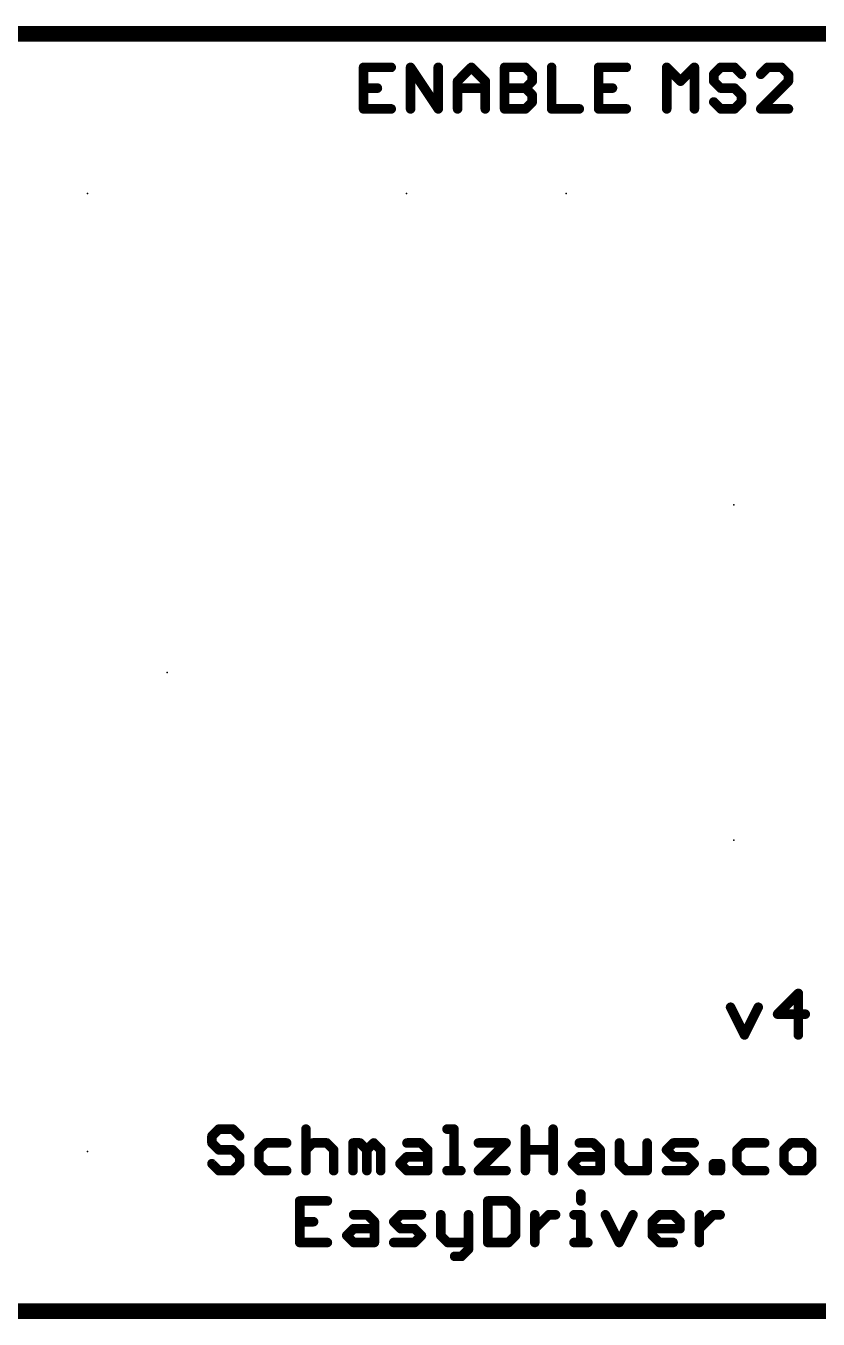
# Model space of a CAD drawing. Extents: x -0.1 to 48.4, y -0.1 to 20.4.
# Drawn here: x 24.42 to 37.03, y -0.13 to 20.45 of the extents above; entities that cross this region are included whole.
import ezdxf

# ---------------------------------------------------------------- set-up
doc = ezdxf.new("R2010")
doc.units = 0
doc.layers.add('21', color=7, linetype='CONTINUOUS')
doc.layers.add('23', color=7, linetype='CONTINUOUS')

msp = doc.modelspace()

# ---------------------------------------------------------------- linework, layer by layer
at = {"layer": '21'}
for points, const_width in [([(48.26, 20.32), (0, 20.32)], 0.254), ([(30.2348, 19.7872), (29.7942, 19.7872)], 0.1524), ([(29.7942, 19.7872), (29.7942, 19.1262)], 0.1524), ([(30.5426, 19.1262), (30.5426, 19.7872)], 0.1524), ([(30.5426, 19.7872), (30.9833, 19.1262)], 0.1524), ([(30.9833, 19.1262), (30.9833, 19.7872)], 0.1524), ([(31.291, 19.5668), (31.5114, 19.7872)], 0.1524), ([(31.5114, 19.7872), (31.7317, 19.5668)], 0.1524), ([(32.0394, 19.1262), (32.0394, 19.7872)], 0.1524), ([(32.0394, 19.7872), (32.3699, 19.7872)], 0.1524), ([(32.3699, 19.7872), (32.4801, 19.677)], 0.1524), ([(32.4801, 19.677), (32.4801, 19.5668)], 0.1524), ([(32.7879, 19.7872), (32.7879, 19.1262)], 0.1524), ([(33.9769, 19.7872), (33.5363, 19.7872)], 0.1524), ([(33.5363, 19.7872), (33.5363, 19.1262)], 0.1524), ([(34.6202, 19.1262), (34.6202, 19.7872)], 0.1524), ([(34.6202, 19.7872), (34.8405, 19.5668)], 0.1524), ([(34.8405, 19.5668), (35.0608, 19.7872)], 0.1524), ([(35.0608, 19.7872), (35.0608, 19.1262)], 0.1524), ([(35.4788, 19.7872), (35.3686, 19.677)], 0.1524), ([(35.3686, 19.677), (35.3686, 19.5668)], 0.1524), ([(35.6991, 19.7872), (35.4788, 19.7872)], 0.1524), ([(35.8093, 19.677), (35.6991, 19.7872)], 0.1524), ([(36.2272, 19.7872), (36.117, 19.677)], 0.1524), ([(36.4475, 19.7872), (36.2272, 19.7872)], 0.1524), ([(36.5577, 19.677), (36.4475, 19.7872)], 0.1524), ([(36.5577, 19.5668), (36.5577, 19.677)], 0.1524), ([(31.291, 19.1262), (31.291, 19.5668)], 0.1524), ([(31.7317, 19.5668), (31.7317, 19.1262)], 0.1524), ([(32.4801, 19.5668), (32.3699, 19.4567)], 0.1524), ([(35.3686, 19.5668), (35.4788, 19.4567)], 0.1524), ([(36.117, 19.1262), (36.5577, 19.5668)], 0.1524), ([(29.7942, 19.4567), (30.0145, 19.4567)], 0.1524), ([(31.291, 19.4567), (31.7317, 19.4567)], 0.1524), ([(32.0394, 19.4567), (32.3699, 19.4567)], 0.1524), ([(32.3699, 19.4567), (32.4801, 19.3465)], 0.1524), ([(32.4801, 19.3465), (32.4801, 19.2364)], 0.1524), ([(33.5363, 19.4567), (33.7566, 19.4567)], 0.1524), ([(35.4788, 19.4567), (35.6991, 19.4567)], 0.1524), ([(35.6991, 19.4567), (35.8093, 19.3465)], 0.1524), ([(35.8093, 19.3465), (35.8093, 19.2364)], 0.1524), ([(29.7942, 19.1262), (30.2348, 19.1262)], 0.1524), ([(32.3699, 19.1262), (32.0394, 19.1262)], 0.1524), ([(32.4801, 19.2364), (32.3699, 19.1262)], 0.1524), ([(32.7879, 19.1262), (33.2285, 19.1262)], 0.1524), ([(33.5363, 19.1262), (33.9769, 19.1262)], 0.1524), ([(35.4788, 19.1262), (35.3686, 19.2364)], 0.1524), ([(35.6991, 19.1262), (35.4788, 19.1262)], 0.1524), ([(35.8093, 19.2364), (35.6991, 19.1262)], 0.1524), ([(36.5577, 19.1262), (36.117, 19.1262)], 0.1524), ([(36.7151, 5.0552), (36.3846, 4.7247)], 0.1524), ([(36.7151, 4.3942), (36.7151, 5.0552)], 0.1524), ([(35.6362, 4.8348), (35.8565, 4.3942)], 0.1524), ([(35.8565, 4.3942), (36.0768, 4.8348)], 0.1524), ([(36.3846, 4.7247), (36.8253, 4.7247)], 0.1524), ([(27.4914, 2.8962), (27.3812, 2.786)], 0.1524), ([(27.7117, 2.8962), (27.4914, 2.8962)], 0.1524), ([(27.8218, 2.786), (27.7117, 2.8962)], 0.1524), ([(28.878, 2.8962), (28.878, 2.2352)], 0.1524), ([(31.1233, 2.8962), (31.2334, 2.8962)], 0.1524), ([(31.2334, 2.8962), (31.2334, 2.2352)], 0.1524), ([(32.3706, 2.2352), (32.3706, 2.8962)], 0.1524), ([(32.8113, 2.8962), (32.8113, 2.2352)], 0.1524), ([(27.3812, 2.786), (27.3812, 2.6758)], 0.1524), ([(27.3812, 2.6758), (27.4914, 2.5657)], 0.1524), ([(28.2398, 2.6758), (28.1296, 2.5657)], 0.1524), ([(28.5703, 2.6758), (28.2398, 2.6758)], 0.1524), ([(28.878, 2.5657), (28.9882, 2.6758)], 0.1524), ([(28.9882, 2.6758), (29.2085, 2.6758)], 0.1524), ([(29.2085, 2.6758), (29.3187, 2.5657)], 0.1524), ([(29.6264, 2.2352), (29.6264, 2.6758)], 0.1524), ([(29.6264, 2.6758), (29.7366, 2.6758)], 0.1524), ([(29.7366, 2.6758), (29.8468, 2.5657)], 0.1524), ([(29.8468, 2.5657), (29.9569, 2.6758)], 0.1524), ([(29.9569, 2.6758), (30.0671, 2.5657)], 0.1524), ([(30.485, 2.6758), (30.7053, 2.6758)], 0.1524), ([(30.7053, 2.6758), (30.8155, 2.5657)], 0.1524), ([(31.6222, 2.6758), (32.0629, 2.6758)], 0.1524), ([(32.0629, 2.6758), (31.6222, 2.2352)], 0.1524), ([(33.2292, 2.6758), (33.4495, 2.6758)], 0.1524), ([(33.4495, 2.6758), (33.5597, 2.5657)], 0.1524), ([(33.8675, 2.6758), (33.8675, 2.3454)], 0.1524), ([(34.3081, 2.2352), (34.3081, 2.6758)], 0.1524), ([(34.6159, 2.5657), (34.726, 2.6758)], 0.1524), ([(34.726, 2.6758), (35.0565, 2.6758)], 0.1524), ([(35.8487, 2.6758), (35.7385, 2.5657)], 0.1524), ([(36.1791, 2.6758), (35.8487, 2.6758)], 0.1524), ([(36.5971, 2.6758), (36.4869, 2.5657)], 0.1524), ([(36.8174, 2.6758), (36.5971, 2.6758)], 0.1524), ([(36.9276, 2.5657), (36.8174, 2.6758)], 0.1524), ([(27.4914, 2.5657), (27.7117, 2.5657)], 0.1524), ([(27.7117, 2.5657), (27.8218, 2.4555)], 0.1524), ([(27.8218, 2.4555), (27.8218, 2.3454)], 0.1524), ([(28.1296, 2.5657), (28.1296, 2.3454)], 0.1524), ([(29.3187, 2.5657), (29.3187, 2.2352)], 0.1524), ([(29.8468, 2.5657), (29.8468, 2.2352)], 0.1524), ([(30.0671, 2.5657), (30.0671, 2.2352)], 0.1524), ([(30.3749, 2.3454), (30.485, 2.4555)], 0.1524), ([(30.485, 2.4555), (30.8155, 2.4555)], 0.1524), ([(30.8155, 2.5657), (30.8155, 2.2352)], 0.1524), ([(32.3706, 2.5657), (32.8113, 2.5657)], 0.1524), ([(33.1191, 2.3454), (33.2292, 2.4555)], 0.1524), ([(33.2292, 2.4555), (33.5597, 2.4555)], 0.1524), ([(33.5597, 2.5657), (33.5597, 2.2352)], 0.1524), ([(34.726, 2.4555), (34.6159, 2.5657)], 0.1524), ([(34.9464, 2.4555), (34.726, 2.4555)], 0.1524), ([(35.0565, 2.3454), (34.9464, 2.4555)], 0.1524), ([(35.7385, 2.5657), (35.7385, 2.3454)], 0.1524), ([(36.4869, 2.5657), (36.4869, 2.3454)], 0.1524), ([(36.9276, 2.3454), (36.9276, 2.5657)], 0.1524), ([(27.4914, 2.2352), (27.3812, 2.3454)], 0.1524), ([(27.7117, 2.2352), (27.4914, 2.2352)], 0.1524), ([(27.8218, 2.3454), (27.7117, 2.2352)], 0.1524), ([(28.1296, 2.3454), (28.2398, 2.2352)], 0.1524), ([(28.2398, 2.2352), (28.5703, 2.2352)], 0.1524), ([(30.485, 2.2352), (30.3749, 2.3454)], 0.1524), ([(30.8155, 2.2352), (30.485, 2.2352)], 0.1524), ([(31.1233, 2.2352), (31.3436, 2.2352)], 0.1524), ([(31.6222, 2.2352), (32.0629, 2.2352)], 0.1524), ([(33.2292, 2.2352), (33.1191, 2.3454)], 0.1524), ([(33.5597, 2.2352), (33.2292, 2.2352)], 0.1524), ([(33.8675, 2.3454), (33.9776, 2.2352)], 0.1524), ([(33.9776, 2.2352), (34.3081, 2.2352)], 0.1524), ([(34.6159, 2.2352), (34.9464, 2.2352)], 0.1524), ([(34.9464, 2.2352), (35.0565, 2.3454)], 0.1524), ([(35.3643, 2.2352), (35.3643, 2.3454)], 0.1524), ([(35.3643, 2.3454), (35.4745, 2.3454)], 0.1524), ([(35.4745, 2.2352), (35.3643, 2.2352)], 0.1524), ([(35.4745, 2.3454), (35.4745, 2.2352)], 0.1524), ([(35.7385, 2.3454), (35.8487, 2.2352)], 0.1524), ([(35.8487, 2.2352), (36.1791, 2.2352)], 0.1524), ([(36.4869, 2.3454), (36.5971, 2.2352)], 0.1524), ([(36.5971, 2.2352), (36.8174, 2.2352)], 0.1524), ([(36.8174, 2.2352), (36.9276, 2.3454)], 0.1524), ([(33.2541, 1.8633), (33.2541, 1.7532)], 0.1524), ([(29.2188, 1.7532), (28.7782, 1.7532)], 0.1524), ([(28.7782, 1.7532), (28.7782, 1.0922)], 0.1524), ([(31.7719, 1.7532), (31.7719, 1.0922)], 0.1524), ([(32.1023, 1.7532), (31.7719, 1.7532)], 0.1524), ([(32.2125, 1.643), (32.1023, 1.7532)], 0.1524), ([(32.2125, 1.2024), (32.2125, 1.643)], 0.1524), ([(28.7782, 1.4227), (28.9985, 1.4227)], 0.1524), ([(29.6368, 1.5328), (29.8571, 1.5328)], 0.1524), ([(29.8571, 1.5328), (29.9673, 1.4227)], 0.1524), ([(29.9673, 1.4227), (29.9673, 1.0922)], 0.1524), ([(30.275, 1.4227), (30.3852, 1.5328)], 0.1524), ([(30.3852, 1.3125), (30.275, 1.4227)], 0.1524), ([(30.3852, 1.5328), (30.7157, 1.5328)], 0.1524), ([(31.0234, 1.5328), (31.0234, 1.2024)], 0.1524), ([(31.4641, 1.5328), (31.4641, 0.982)], 0.1524), ([(32.5203, 1.0922), (32.5203, 1.5328)], 0.1524), ([(32.5203, 1.3125), (32.7406, 1.5328)], 0.1524), ([(32.7406, 1.5328), (32.8508, 1.5328)], 0.1524), ([(33.144, 1.5328), (33.2541, 1.5328)], 0.1524), ([(33.2541, 1.5328), (33.2541, 1.0922)], 0.1524), ([(33.6429, 1.5328), (33.8632, 1.0922)], 0.1524), ([(33.8632, 1.0922), (34.0835, 1.5328)], 0.1524), ([(34.3913, 1.4227), (34.5015, 1.5328)], 0.1524), ([(34.3913, 1.2024), (34.3913, 1.4227)], 0.1524), ([(34.5015, 1.5328), (34.7218, 1.5328)], 0.1524), ([(34.7218, 1.5328), (34.832, 1.4227)], 0.1524), ([(34.832, 1.4227), (34.832, 1.3125)], 0.1524), ([(35.1397, 1.0922), (35.1397, 1.5328)], 0.1524), ([(35.1397, 1.3125), (35.3601, 1.5328)], 0.1524), ([(35.3601, 1.5328), (35.4702, 1.5328)], 0.1524), ([(29.5266, 1.2024), (29.6368, 1.3125)], 0.1524), ([(29.6368, 1.0922), (29.5266, 1.2024)], 0.1524), ([(29.6368, 1.3125), (29.9673, 1.3125)], 0.1524), ([(30.6055, 1.3125), (30.3852, 1.3125)], 0.1524), ([(30.7157, 1.2024), (30.6055, 1.3125)], 0.1524), ([(30.6055, 1.0922), (30.7157, 1.2024)], 0.1524), ([(31.0234, 1.2024), (31.1336, 1.0922)], 0.1524), ([(32.1023, 1.0922), (32.2125, 1.2024)], 0.1524), ([(34.832, 1.3125), (34.3913, 1.3125)], 0.1524), ([(34.5015, 1.0922), (34.3913, 1.2024)], 0.1524), ([(28.7782, 1.0922), (29.2188, 1.0922)], 0.1524), ([(29.9673, 1.0922), (29.6368, 1.0922)], 0.1524), ([(30.275, 1.0922), (30.6055, 1.0922)], 0.1524), ([(31.1336, 1.0922), (31.4641, 1.0922)], 0.1524), ([(31.4641, 0.982), (31.3539, 0.8719)], 0.1524), ([(31.7719, 1.0922), (32.1023, 1.0922)], 0.1524), ([(33.144, 1.0922), (33.3643, 1.0922)], 0.1524), ([(34.7218, 1.0922), (34.5015, 1.0922)], 0.1524), ([(31.3539, 0.8719), (31.2438, 0.8719)], 0.1524), ([(0, 0), (48.26, 0)], 0.254)]:
    msp.add_lwpolyline(points, dxfattribs=dict(at, const_width=const_width))
at = {"layer": '21', "const_width": 0.0762}
for points in [[(29.7942, 19.8253, 1), (29.7942, 19.7491)], [(29.8323, 19.7872, 1), (29.7561, 19.7872)], [(30.2348, 19.7491, 1), (30.2348, 19.8253)], [(30.5807, 19.7872, 1), (30.5045, 19.7872)], [(30.5743, 19.8083, 1), (30.5109, 19.766)], [(31.0214, 19.7872, 1), (30.9452, 19.7872)], [(31.5383, 19.8141, 1), (31.4844, 19.7602)], [(31.5383, 19.7602, 1), (31.4844, 19.8141)], [(32.0775, 19.7872, 1), (32.0013, 19.7872)], [(32.0394, 19.8253, 1), (32.0394, 19.7491)], [(32.3969, 19.8141, 1), (32.343, 19.7602)], [(32.3699, 19.7491, 1), (32.3699, 19.8253)], [(32.5182, 19.677, 1), (32.442, 19.677)], [(32.826, 19.7872, 1), (32.7498, 19.7872)], [(33.5363, 19.8253, 1), (33.5363, 19.7491)], [(33.5744, 19.7872, 1), (33.4982, 19.7872)], [(33.9769, 19.7491, 1), (33.9769, 19.8253)], [(34.6583, 19.7872, 1), (34.5821, 19.7872)], [(34.6471, 19.8141, 1), (34.5933, 19.7602)], [(35.0989, 19.7872, 1), (35.0227, 19.7872)], [(35.0878, 19.7602, 1), (35.0339, 19.8141)], [(35.4067, 19.677, 1), (35.3305, 19.677)], [(35.4788, 19.8253, 1), (35.4788, 19.7491)], [(35.5057, 19.7602, 1), (35.4518, 19.8141)], [(35.726, 19.8141, 1), (35.6722, 19.7602)], [(35.6991, 19.7491, 1), (35.6991, 19.8253)], [(36.2272, 19.8253, 1), (36.2272, 19.7491)], [(36.2541, 19.7602, 1), (36.2002, 19.8141)], [(36.4745, 19.8141, 1), (36.4206, 19.7602)], [(36.4475, 19.7491, 1), (36.4475, 19.8253)], [(36.5958, 19.677, 1), (36.5196, 19.677)], [(31.3291, 19.5668, 1), (31.2529, 19.5668)], [(31.2641, 19.5938, 1), (31.318, 19.5399)], [(31.7698, 19.5668, 1), (31.6936, 19.5668)], [(31.7047, 19.5399, 1), (31.7586, 19.5938)], [(32.442, 19.5668, 1), (32.5182, 19.5668)], [(32.4531, 19.6501, 1), (32.507, 19.7039)], [(32.507, 19.5399, 1), (32.4531, 19.5938)], [(34.8136, 19.5938, 1), (34.8675, 19.5399)], [(34.8136, 19.5399, 1), (34.8675, 19.5938)], [(35.3956, 19.5938, 1), (35.3417, 19.5399)], [(35.3305, 19.5668, 1), (35.4067, 19.5668)], [(35.3417, 19.7039, 1), (35.3956, 19.6501)], [(35.7823, 19.6501, 1), (35.8362, 19.7039)], [(36.0901, 19.7039, 1), (36.144, 19.6501)], [(36.5196, 19.5668, 1), (36.5958, 19.5668)], [(36.5307, 19.6501, 1), (36.5846, 19.7039)], [(36.5846, 19.5399, 1), (36.5307, 19.5938)], [(29.7942, 19.4948, 1), (29.7942, 19.4186)], [(30.0145, 19.4186, 1), (30.0145, 19.4948)], [(31.291, 19.4948, 1), (31.291, 19.4186)], [(31.7317, 19.4186, 1), (31.7317, 19.4948)], [(32.0394, 19.4948, 1), (32.0394, 19.4186)], [(32.3969, 19.4836, 1), (32.343, 19.4297)], [(32.343, 19.4836, 1), (32.3969, 19.4297)], [(32.3699, 19.4186, 1), (32.3699, 19.4948)], [(32.5182, 19.3465, 1), (32.442, 19.3465)], [(32.4531, 19.3196, 1), (32.507, 19.3735)], [(33.5363, 19.4948, 1), (33.5363, 19.4186)], [(33.7566, 19.4186, 1), (33.7566, 19.4948)], [(35.4788, 19.4948, 1), (35.4788, 19.4186)], [(35.4518, 19.4297, 1), (35.5057, 19.4836)], [(35.726, 19.4836, 1), (35.6722, 19.4297)], [(35.6991, 19.4186, 1), (35.6991, 19.4948)], [(35.8474, 19.3465, 1), (35.7712, 19.3465)], [(35.7823, 19.3196, 1), (35.8362, 19.3735)], [(29.7942, 19.1643, 1), (29.7942, 19.0881)], [(29.7561, 19.1262, 1), (29.8323, 19.1262)], [(30.2348, 19.0881, 1), (30.2348, 19.1643)], [(30.5045, 19.1262, 1), (30.5807, 19.1262)], [(30.9452, 19.1262, 1), (31.0214, 19.1262)], [(30.9516, 19.1051, 1), (31.015, 19.1473)], [(31.2529, 19.1262, 1), (31.3291, 19.1262)], [(31.6936, 19.1262, 1), (31.7698, 19.1262)], [(32.0394, 19.1643, 1), (32.0394, 19.0881)], [(32.0013, 19.1262, 1), (32.0775, 19.1262)], [(32.343, 19.1531, 1), (32.3969, 19.0993)], [(32.3699, 19.0881, 1), (32.3699, 19.1643)], [(32.442, 19.2364, 1), (32.5182, 19.2364)], [(32.507, 19.2094, 1), (32.4531, 19.2633)], [(32.7879, 19.1643, 1), (32.7879, 19.0881)], [(32.7498, 19.1262, 1), (32.826, 19.1262)], [(33.2285, 19.0881, 1), (33.2285, 19.1643)], [(33.5363, 19.1643, 1), (33.5363, 19.0881)], [(33.4982, 19.1262, 1), (33.5744, 19.1262)], [(33.9769, 19.0881, 1), (33.9769, 19.1643)], [(34.5821, 19.1262, 1), (34.6583, 19.1262)], [(35.0227, 19.1262, 1), (35.0989, 19.1262)], [(35.3956, 19.2633, 1), (35.3417, 19.2094)], [(35.4788, 19.1643, 1), (35.4788, 19.0881)], [(35.4518, 19.0993, 1), (35.5057, 19.1531)], [(35.6722, 19.1531, 1), (35.726, 19.0993)], [(35.6991, 19.0881, 1), (35.6991, 19.1643)], [(35.7712, 19.2364, 1), (35.8474, 19.2364)], [(35.8362, 19.2094, 1), (35.7823, 19.2633)], [(36.117, 19.1643, 1), (36.117, 19.0881)], [(36.0901, 19.1531, 1), (36.144, 19.0993)], [(36.5577, 19.0881, 1), (36.5577, 19.1643)], [(36.7532, 5.0552, 1), (36.677, 5.0552)], [(36.742, 5.0282, 1), (36.6882, 5.0821)], [(35.6703, 4.8519, 1), (35.6021, 4.8178)], [(36.1109, 4.8178, 1), (36.0428, 4.8519)], [(36.3846, 4.7628, 1), (36.3846, 4.6866)], [(36.3577, 4.7516, 1), (36.4116, 4.6977)], [(36.8253, 4.6866, 1), (36.8253, 4.7628)], [(35.8224, 4.4112, 1), (35.8906, 4.3772)], [(35.8224, 4.3772, 1), (35.8906, 4.4112)], [(36.677, 4.3942, 1), (36.7532, 4.3942)], [(27.4914, 2.9343, 1), (27.4914, 2.8581)], [(27.5183, 2.8692, 1), (27.4644, 2.9231)], [(27.7386, 2.9231, 1), (27.6847, 2.8692)], [(27.7117, 2.8581, 1), (27.7117, 2.9343)], [(28.9161, 2.8962, 1), (28.8399, 2.8962)], [(31.1233, 2.9343, 1), (31.1233, 2.8581)], [(31.2715, 2.8962, 1), (31.1953, 2.8962)], [(31.2334, 2.8581, 1), (31.2334, 2.9343)], [(32.4087, 2.8962, 1), (32.3325, 2.8962)], [(32.8494, 2.8962, 1), (32.7732, 2.8962)], [(27.4193, 2.786, 1), (27.3431, 2.786)], [(27.4081, 2.7028, 1), (27.3543, 2.6489)], [(27.3431, 2.6758, 1), (27.4193, 2.6758)], [(27.3543, 2.8129, 1), (27.4081, 2.7591)], [(27.7949, 2.7591, 1), (27.8488, 2.8129)], [(28.2398, 2.7139, 1), (28.2398, 2.6377)], [(28.2667, 2.6489, 1), (28.2128, 2.7028)], [(28.5703, 2.6377, 1), (28.5703, 2.7139)], [(28.9882, 2.7139, 1), (28.9882, 2.6377)], [(29.0151, 2.6489, 1), (28.9612, 2.7028)], [(29.2355, 2.7028, 1), (29.1816, 2.6489)], [(29.2085, 2.6377, 1), (29.2085, 2.7139)], [(29.6645, 2.6758, 1), (29.5883, 2.6758)], [(29.6264, 2.7139, 1), (29.6264, 2.6377)], [(29.7635, 2.7028, 1), (29.7097, 2.6489)], [(29.7366, 2.6377, 1), (29.7366, 2.7139)], [(29.9839, 2.7028, 1), (29.93, 2.6489)], [(29.9839, 2.6489, 1), (29.93, 2.7028)], [(30.485, 2.7139, 1), (30.485, 2.6377)], [(30.7323, 2.7028, 1), (30.6784, 2.6489)], [(30.7053, 2.6377, 1), (30.7053, 2.7139)], [(31.6222, 2.7139, 1), (31.6222, 2.6377)], [(32.0898, 2.6489, 1), (32.0359, 2.7028)], [(32.0629, 2.6377, 1), (32.0629, 2.7139)], [(33.2292, 2.7139, 1), (33.2292, 2.6377)], [(33.4765, 2.7028, 1), (33.4226, 2.6489)], [(33.4495, 2.6377, 1), (33.4495, 2.7139)], [(33.9056, 2.6758, 1), (33.8294, 2.6758)], [(34.3462, 2.6758, 1), (34.27, 2.6758)], [(34.726, 2.7139, 1), (34.726, 2.6377)], [(34.753, 2.6489, 1), (34.6991, 2.7028)], [(35.0565, 2.6377, 1), (35.0565, 2.7139)], [(35.8487, 2.7139, 1), (35.8487, 2.6377)], [(35.8756, 2.6489, 1), (35.8217, 2.7028)], [(36.1791, 2.6377, 1), (36.1791, 2.7139)], [(36.5971, 2.7139, 1), (36.5971, 2.6377)], [(36.624, 2.6489, 1), (36.5701, 2.7028)], [(36.8443, 2.7028, 1), (36.7905, 2.6489)], [(36.8174, 2.6377, 1), (36.8174, 2.7139)], [(27.4914, 2.6038, 1), (27.4914, 2.5276)], [(27.4644, 2.5387, 1), (27.5183, 2.5926)], [(27.7386, 2.5926, 1), (27.6847, 2.5387)], [(27.7117, 2.5276, 1), (27.7117, 2.6038)], [(27.8599, 2.4555, 1), (27.7837, 2.4555)], [(27.7949, 2.4286, 1), (27.8488, 2.4825)], [(28.1677, 2.5657, 1), (28.0915, 2.5657)], [(28.1027, 2.5926, 1), (28.1566, 2.5387)], [(28.8511, 2.5926, 1), (28.905, 2.5387)], [(29.3568, 2.5657, 1), (29.2806, 2.5657)], [(29.2917, 2.5387, 1), (29.3456, 2.5926)], [(29.8198, 2.5926, 1), (29.8737, 2.5387)], [(29.8849, 2.5657, 1), (29.8087, 2.5657)], [(29.8198, 2.5387, 1), (29.8737, 2.5926)], [(30.1052, 2.5657, 1), (30.029, 2.5657)], [(30.0401, 2.5387, 1), (30.094, 2.5926)], [(30.485, 2.4936, 1), (30.485, 2.4174)], [(30.512, 2.4286, 1), (30.4581, 2.4825)], [(30.8536, 2.5657, 1), (30.7774, 2.5657)], [(30.7886, 2.5387, 1), (30.8424, 2.5926)], [(30.8155, 2.4174, 1), (30.8155, 2.4936)], [(32.3706, 2.6038, 1), (32.3706, 2.5276)], [(32.8113, 2.5276, 1), (32.8113, 2.6038)], [(33.2292, 2.4936, 1), (33.2292, 2.4174)], [(33.2562, 2.4286, 1), (33.2023, 2.4825)], [(33.5978, 2.5657, 1), (33.5216, 2.5657)], [(33.5328, 2.5387, 1), (33.5866, 2.5926)], [(33.5597, 2.4174, 1), (33.5597, 2.4936)], [(34.6428, 2.5926, 1), (34.5889, 2.5387)], [(34.5889, 2.5926, 1), (34.6428, 2.5387)], [(34.726, 2.4936, 1), (34.726, 2.4174)], [(34.6991, 2.4286, 1), (34.753, 2.4825)], [(34.9733, 2.4825, 1), (34.9194, 2.4286)], [(34.9464, 2.4174, 1), (34.9464, 2.4936)], [(35.7766, 2.5657, 1), (35.7004, 2.5657)], [(35.7116, 2.5926, 1), (35.7654, 2.5387)], [(36.525, 2.5657, 1), (36.4488, 2.5657)], [(36.46, 2.5926, 1), (36.5139, 2.5387)], [(36.9657, 2.5657, 1), (36.8895, 2.5657)], [(36.9006, 2.5387, 1), (36.9545, 2.5926)], [(27.4081, 2.3723, 1), (27.3543, 2.3184)], [(27.4914, 2.2733, 1), (27.4914, 2.1971)], [(27.4644, 2.2083, 1), (27.5183, 2.2621)], [(27.6847, 2.2621, 1), (27.7386, 2.2083)], [(27.7117, 2.1971, 1), (27.7117, 2.2733)], [(27.7837, 2.3454, 1), (27.8599, 2.3454)], [(27.8488, 2.3184, 1), (27.7949, 2.3723)], [(28.1566, 2.3723, 1), (28.1027, 2.3184)], [(28.0915, 2.3454, 1), (28.1677, 2.3454)], [(28.2398, 2.2733, 1), (28.2398, 2.1971)], [(28.2128, 2.2083, 1), (28.2667, 2.2621)], [(28.5703, 2.1971, 1), (28.5703, 2.2733)], [(28.8399, 2.2352, 1), (28.9161, 2.2352)], [(29.2806, 2.2352, 1), (29.3568, 2.2352)], [(29.5883, 2.2352, 1), (29.6645, 2.2352)], [(29.8087, 2.2352, 1), (29.8849, 2.2352)], [(30.029, 2.2352, 1), (30.1052, 2.2352)], [(30.4018, 2.3723, 1), (30.3479, 2.3184)], [(30.3479, 2.3723, 1), (30.4018, 2.3184)], [(30.485, 2.2733, 1), (30.485, 2.1971)], [(30.4581, 2.2083, 1), (30.512, 2.2621)], [(30.7774, 2.2352, 1), (30.8536, 2.2352)], [(30.8155, 2.1971, 1), (30.8155, 2.2733)], [(31.1233, 2.2733, 1), (31.1233, 2.1971)], [(31.1953, 2.2352, 1), (31.2715, 2.2352)], [(31.3436, 2.1971, 1), (31.3436, 2.2733)], [(31.6222, 2.2733, 1), (31.6222, 2.1971)], [(31.5953, 2.2621, 1), (31.6492, 2.2083)], [(32.0629, 2.1971, 1), (32.0629, 2.2733)], [(32.3325, 2.2352, 1), (32.4087, 2.2352)], [(32.7732, 2.2352, 1), (32.8494, 2.2352)], [(33.146, 2.3723, 1), (33.0921, 2.3184)], [(33.0921, 2.3723, 1), (33.146, 2.3184)], [(33.2292, 2.2733, 1), (33.2292, 2.1971)], [(33.2023, 2.2083, 1), (33.2562, 2.2621)], [(33.5216, 2.2352, 1), (33.5978, 2.2352)], [(33.5597, 2.1971, 1), (33.5597, 2.2733)], [(33.8944, 2.3723, 1), (33.8405, 2.3184)], [(33.8294, 2.3454, 1), (33.9056, 2.3454)], [(33.9776, 2.2733, 1), (33.9776, 2.1971)], [(33.9507, 2.2083, 1), (34.0046, 2.2621)], [(34.27, 2.2352, 1), (34.3462, 2.2352)], [(34.3081, 2.1971, 1), (34.3081, 2.2733)], [(34.6159, 2.2733, 1), (34.6159, 2.1971)], [(34.9194, 2.2621, 1), (34.9733, 2.2083)], [(34.9464, 2.1971, 1), (34.9464, 2.2733)], [(35.0835, 2.3184, 1), (35.0296, 2.3723)], [(35.0296, 2.3184, 1), (35.0835, 2.3723)], [(35.4024, 2.3454, 1), (35.3262, 2.3454)], [(35.3643, 2.3835, 1), (35.3643, 2.3073)], [(35.3643, 2.2733, 1), (35.3643, 2.1971)], [(35.3262, 2.2352, 1), (35.4024, 2.2352)], [(35.5126, 2.3454, 1), (35.4364, 2.3454)], [(35.4364, 2.2352, 1), (35.5126, 2.2352)], [(35.4745, 2.3073, 1), (35.4745, 2.3835)], [(35.4745, 2.1971, 1), (35.4745, 2.2733)], [(35.7654, 2.3723, 1), (35.7116, 2.3184)], [(35.7004, 2.3454, 1), (35.7766, 2.3454)], [(35.8487, 2.2733, 1), (35.8487, 2.1971)], [(35.8217, 2.2083, 1), (35.8756, 2.2621)], [(36.1791, 2.1971, 1), (36.1791, 2.2733)], [(36.5139, 2.3723, 1), (36.46, 2.3184)], [(36.4488, 2.3454, 1), (36.525, 2.3454)], [(36.5971, 2.2733, 1), (36.5971, 2.1971)], [(36.5701, 2.2083, 1), (36.624, 2.2621)], [(36.7905, 2.2621, 1), (36.8443, 2.2083)], [(36.8174, 2.1971, 1), (36.8174, 2.2733)], [(36.8895, 2.3454, 1), (36.9657, 2.3454)], [(36.9545, 2.3184, 1), (36.9006, 2.3723)], [(33.2922, 1.8633, 1), (33.216, 1.8633)], [(28.7782, 1.7913, 1), (28.7782, 1.7151)], [(28.8163, 1.7532, 1), (28.7401, 1.7532)], [(29.2188, 1.7151, 1), (29.2188, 1.7913)], [(31.81, 1.7532, 1), (31.7338, 1.7532)], [(31.7719, 1.7913, 1), (31.7719, 1.7151)], [(32.1293, 1.7801, 1), (32.0754, 1.7262)], [(32.1023, 1.7151, 1), (32.1023, 1.7913)], [(32.2506, 1.643, 1), (32.1744, 1.643)], [(32.1856, 1.6161, 1), (32.2394, 1.6699)], [(33.216, 1.7532, 1), (33.2922, 1.7532)], [(28.7782, 1.4608, 1), (28.7782, 1.3846)], [(28.9985, 1.3846, 1), (28.9985, 1.4608)], [(29.6368, 1.5709, 1), (29.6368, 1.4947)], [(29.884, 1.5598, 1), (29.8302, 1.5059)], [(29.8571, 1.4947, 1), (29.8571, 1.5709)], [(30.0054, 1.4227, 1), (29.9292, 1.4227)], [(29.9403, 1.3957, 1), (29.9942, 1.4496)], [(30.302, 1.4496, 1), (30.2481, 1.3957)], [(30.2481, 1.4496, 1), (30.302, 1.3957)], [(30.3852, 1.5709, 1), (30.3852, 1.4947)], [(30.4121, 1.5059, 1), (30.3582, 1.5598)], [(30.7157, 1.4947, 1), (30.7157, 1.5709)], [(31.0615, 1.5328, 1), (30.9853, 1.5328)], [(31.5022, 1.5328, 1), (31.426, 1.5328)], [(32.5584, 1.5328, 1), (32.4822, 1.5328)], [(32.7406, 1.5709, 1), (32.7406, 1.4947)], [(32.7675, 1.5059, 1), (32.7137, 1.5598)], [(32.8508, 1.4947, 1), (32.8508, 1.5709)], [(33.144, 1.5709, 1), (33.144, 1.4947)], [(33.2922, 1.5328, 1), (33.216, 1.5328)], [(33.2541, 1.4947, 1), (33.2541, 1.5709)], [(33.677, 1.5499, 1), (33.6088, 1.5158)], [(34.1176, 1.5158, 1), (34.0495, 1.5499)], [(34.4294, 1.4227, 1), (34.3532, 1.4227)], [(34.3644, 1.4496, 1), (34.4183, 1.3957)], [(34.5015, 1.5709, 1), (34.5015, 1.4947)], [(34.5284, 1.5059, 1), (34.4745, 1.5598)], [(34.7487, 1.5598, 1), (34.6949, 1.5059)], [(34.7218, 1.4947, 1), (34.7218, 1.5709)], [(34.8701, 1.4227, 1), (34.7939, 1.4227)], [(34.805, 1.3957, 1), (34.8589, 1.4496)], [(35.1778, 1.5328, 1), (35.1016, 1.5328)], [(35.3601, 1.5709, 1), (35.3601, 1.4947)], [(35.387, 1.5059, 1), (35.3331, 1.5598)], [(35.4702, 1.4947, 1), (35.4702, 1.5709)], [(29.5536, 1.2293, 1), (29.4997, 1.1754)], [(29.4997, 1.2293, 1), (29.5536, 1.1754)], [(29.6368, 1.3506, 1), (29.6368, 1.2744)], [(29.6637, 1.2856, 1), (29.6098, 1.3395)], [(29.9673, 1.2744, 1), (29.9673, 1.3506)], [(30.3852, 1.3506, 1), (30.3852, 1.2744)], [(30.3582, 1.2856, 1), (30.4121, 1.3395)], [(30.6325, 1.3395, 1), (30.5786, 1.2856)], [(30.6055, 1.2744, 1), (30.6055, 1.3506)], [(30.7426, 1.1754, 1), (30.6887, 1.2293)], [(30.6887, 1.1754, 1), (30.7426, 1.2293)], [(31.0504, 1.2293, 1), (30.9965, 1.1754)], [(30.9853, 1.2024, 1), (31.0615, 1.2024)], [(32.1744, 1.2024, 1), (32.2506, 1.2024)], [(32.2394, 1.1754, 1), (32.1856, 1.2293)], [(32.4933, 1.3395, 1), (32.5472, 1.2856)], [(34.3913, 1.3506, 1), (34.3913, 1.2744)], [(34.4183, 1.2293, 1), (34.3644, 1.1754)], [(34.3532, 1.2024, 1), (34.4294, 1.2024)], [(34.7939, 1.3125, 1), (34.8701, 1.3125)], [(34.832, 1.2744, 1), (34.832, 1.3506)], [(35.1128, 1.3395, 1), (35.1667, 1.2856)], [(28.7782, 1.1303, 1), (28.7782, 1.0541)], [(28.7401, 1.0922, 1), (28.8163, 1.0922)], [(29.2188, 1.0541, 1), (29.2188, 1.1303)], [(29.6368, 1.1303, 1), (29.6368, 1.0541)], [(29.6098, 1.0653, 1), (29.6637, 1.1191)], [(29.9292, 1.0922, 1), (30.0054, 1.0922)], [(29.9673, 1.0541, 1), (29.9673, 1.1303)], [(30.275, 1.1303, 1), (30.275, 1.0541)], [(30.5786, 1.1191, 1), (30.6325, 1.0653)], [(30.6055, 1.0541, 1), (30.6055, 1.1303)], [(31.1336, 1.1303, 1), (31.1336, 1.0541)], [(31.1067, 1.0653, 1), (31.1605, 1.1191)], [(31.491, 0.9551, 1), (31.4371, 1.009)], [(31.4641, 1.0541, 1), (31.4641, 1.1303)], [(31.7719, 1.1303, 1), (31.7719, 1.0541)], [(31.7338, 1.0922, 1), (31.81, 1.0922)], [(32.0754, 1.1191, 1), (32.1293, 1.0653)], [(32.1023, 1.0541, 1), (32.1023, 1.1303)], [(32.4822, 1.0922, 1), (32.5584, 1.0922)], [(33.144, 1.1303, 1), (33.144, 1.0541)], [(33.216, 1.0922, 1), (33.2922, 1.0922)], [(33.3643, 1.0541, 1), (33.3643, 1.1303)], [(33.8291, 1.1092, 1), (33.8973, 1.0752)], [(33.8291, 1.0752, 1), (33.8973, 1.1092)], [(34.5015, 1.1303, 1), (34.5015, 1.0541)], [(34.4745, 1.0653, 1), (34.5284, 1.1191)], [(34.7218, 1.0541, 1), (34.7218, 1.1303)], [(35.1016, 1.0922, 1), (35.1778, 1.0922)], [(31.2438, 0.91, 1), (31.2438, 0.8338)], [(31.327, 0.8988, 1), (31.3809, 0.8449)], [(31.3539, 0.8338, 1), (31.3539, 0.91)], [(31.426, 0.982, 1), (31.5022, 0.982)]]:
    msp.add_lwpolyline(points, format="xyb", dxfattribs=at)
at = {"layer": '23'}
for p in [(25.4, 17.78), (30.48, 17.78), (33.02, 17.78), (35.687, 12.827), (26.67, 10.16), (35.687, 7.493), (25.4, 2.54)]:
    msp.add_point(p, dxfattribs=at)

doc.saveas('drawing.dxf')
